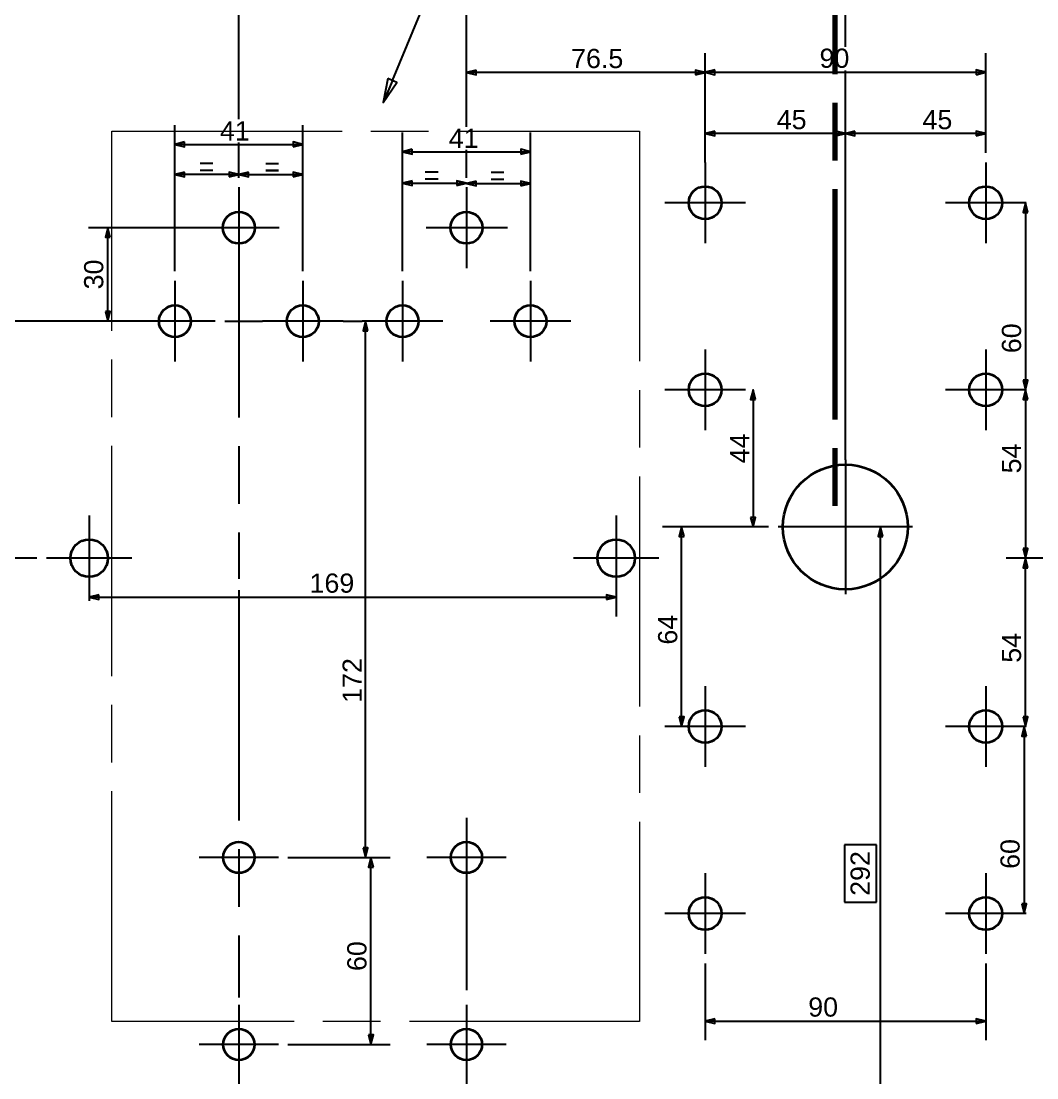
# Paper-space layout 'Base Plate' of a CAD drawing. Header units: millimetres. Extents: x 0 to 420, y 0 to 297.
# Drawn here: x 82.9 to 188.8, y 81.5 to 191.7 of the extents above; entities that cross this region are included whole.
import ezdxf

# ---------------------------------------------------------------- set-up
doc = ezdxf.new("R2010")
doc.units = ezdxf.units.MM
doc.linetypes.add('ACAD_ISO08W100', pattern=[36, 24, -3, 6, -3])
for name, color, linetype, lineweight in [('Center Mark', 7, 'ACAD_ISO08W100', 25), ('Dimensions', 5, 'Continuous', 25), ('Leader Lines', 5, 'Continuous', 25), ('Sketch Lines', 7, 'Continuous', 25), ('Visible Edges', 7, 'Continuous', 50)]:
    doc.layers.add(name, color=color, linetype=linetype, lineweight=lineweight)
doc.styles.add('Text Style5', font='ARIAL.TTF')
doc.styles.add('Text Style8', font='ARIAL.TTF')

# ---------------------------------------------------------------- blocks, each defined once
blk = doc.blocks.new('2dTransSymbol3')
at = {"color": 179}
for points in [[(92.19, 169.17), (91.94, 170.17), (91.69, 169.17), (92.19, 169.17)], [(91.69, 161.42), (91.94, 160.42), (92.19, 161.42), (91.69, 161.42)]]:
    blk.add_solid(points, dxfattribs=at)
at = {"layer": 'Dimensions', "color": 179, "linetype": 'Continuous', "lineweight": 25, "true_color": 0x262659}
for p, q in [((101.39, 170.17), (89.94, 170.17)), ((91.94, 170.17), (91.69, 169.17)), ((91.94, 169.17), (91.94, 170.17)), ((92.19, 169.17), (91.94, 170.17)), ((91.69, 169.17), (92.19, 169.17)), ((91.94, 161.42), (91.94, 169.17)), ((91.69, 161.42), (91.94, 160.42)), ((92.19, 161.42), (91.69, 161.42)), ((91.94, 161.42), (91.94, 160.42)), ((91.94, 160.42), (92.19, 161.42)), ((94.73, 160.42), (89.94, 160.42))]:
    blk.add_line(p, q, dxfattribs=at)
for points in [[(92.19, 169.17), (91.94, 170.17), (91.69, 169.17), (92.19, 169.17)], [(91.69, 161.42), (91.94, 160.42), (92.19, 161.42), (91.69, 161.42)]]:
    blk.add_lwpolyline(points, dxfattribs=at)
at = {"layer": 'Dimensions', "linetype": 'Continuous', "lineweight": 25, "insert": (91.5, 163.74), "char_height": 2, "attachment_point": 7, "rotation": 90, "style": 'Text Style5'}
blk.add_mtext('30', dxfattribs=at)
blk = doc.blocks.new('2dCenterMark5')
at = {"layer": 'Center Mark', "lineweight": 25}
for p, q in [((105.6, 174.38), (105.6, 133.58)), ((109.81, 170.17), (101.39, 170.17))]:
    blk.add_line(p, q, dxfattribs=at)
blk = doc.blocks.new('2dCenterMark6')
at = {"layer": 'Center Mark', "lineweight": 25}
for p, q in [((98.94, 164.63), (98.94, 156.21)), ((103.14, 160.42), (94.73, 160.42))]:
    blk.add_line(p, q, dxfattribs=at)
blk = doc.blocks.new('2dCenterMark7')
at = {"layer": 'Center Mark', "lineweight": 25}
for p, q in [((112.26, 164.63), (112.26, 156.21)), ((116.47, 160.42), (108.06, 160.42))]:
    blk.add_line(p, q, dxfattribs=at)
blk = doc.blocks.new('2dCenterMark8')
at = {"layer": 'Center Mark', "lineweight": 25}
for p, q in [((122.66, 164.63), (122.66, 156.21)), ((126.87, 160.42), (118.46, 160.42))]:
    blk.add_line(p, q, dxfattribs=at)
blk = doc.blocks.new('2dCenterMark9')
at = {"layer": 'Center Mark', "lineweight": 25}
for p, q in [((129.32, 174.38), (129.32, 165.96)), ((133.59, 170.17), (125.12, 170.17))]:
    blk.add_line(p, q, dxfattribs=at)
blk = doc.blocks.new('2dCenterMark10')
at = {"layer": 'Center Mark', "lineweight": 25}
for p, q in [((135.99, 164.63), (135.99, 156.21)), ((140.19, 160.42), (131.78, 160.42))]:
    blk.add_line(p, q, dxfattribs=at)
blk = doc.blocks.new('2dCenterMark11')
at = {"layer": 'Center Mark', "lineweight": 25}
for p, q in [((154.19, 176.98), (154.19, 168.56)), ((158.39, 172.77), (149.98, 172.77))]:
    blk.add_line(p, q, dxfattribs=at)
blk = doc.blocks.new('2dCenterMark12')
at = {"layer": 'Center Mark', "lineweight": 25}
for p, q in [((154.19, 157.48), (154.19, 149.06)), ((158.39, 153.27), (149.98, 153.27))]:
    blk.add_line(p, q, dxfattribs=at)
blk = doc.blocks.new('2dCenterMark13')
at = {"layer": 'Center Mark', "lineweight": 25}
for p, q in [((144.92, 140.17), (144.92, 131.27)), ((149.37, 135.72), (140.47, 135.72))]:
    blk.add_line(p, q, dxfattribs=at)
blk = doc.blocks.new('2dCenterMark14')
at = {"layer": 'Center Mark', "lineweight": 25}
for p, q in [((154.19, 122.38), (154.19, 113.96)), ((158.39, 118.17), (149.98, 118.17))]:
    blk.add_line(p, q, dxfattribs=at)
blk = doc.blocks.new('2dCenterMark15')
at = {"layer": 'Center Mark', "lineweight": 25}
for p, q in [((90, 140.17), (90, 131.27)), ((94.45, 135.72), (85.55, 135.72))]:
    blk.add_line(p, q, dxfattribs=at)
blk = doc.blocks.new('2dCenterMark16')
at = {"layer": 'Center Mark', "lineweight": 25}
for p, q in [((154.19, 102.88), (154.19, 94.46)), ((158.39, 98.67), (149.98, 98.67))]:
    blk.add_line(p, q, dxfattribs=at)
blk = doc.blocks.new('2dCenterMark17')
at = {"layer": 'Center Mark', "lineweight": 25}
for p, q in [((183.44, 157.48), (183.44, 149.06)), ((187.64, 153.27), (179.23, 153.27))]:
    blk.add_line(p, q, dxfattribs=at)
blk = doc.blocks.new('2dCenterMark18')
at = {"layer": 'Center Mark', "lineweight": 25}
for p, q in [((183.44, 122.38), (183.44, 113.96)), ((187.64, 118.17), (179.23, 118.17))]:
    blk.add_line(p, q, dxfattribs=at)
blk = doc.blocks.new('2dCenterMark19')
at = {"layer": 'Center Mark', "lineweight": 25}
for p, q in [((183.44, 176.98), (183.44, 168.56)), ((187.64, 172.77), (179.23, 172.77))]:
    blk.add_line(p, q, dxfattribs=at)
blk = doc.blocks.new('2dCenterMark20')
at = {"layer": 'Center Mark', "lineweight": 25}
for p, q in [((183.44, 102.88), (183.44, 94.46)), ((187.64, 98.67), (179.23, 98.67))]:
    blk.add_line(p, q, dxfattribs=at)
blk = doc.blocks.new('2dTransSymbol4')
at = {"color": 179}
for points in [[(91, 131.9), (90, 131.65), (91, 131.4), (91, 131.9)], [(143.92, 131.4), (144.92, 131.65), (143.92, 131.9), (143.92, 131.4)]]:
    blk.add_solid(points, dxfattribs=at)
at = {"layer": 'Dimensions', "color": 179, "linetype": 'Continuous', "lineweight": 25, "true_color": 0x262659}
for p, q in [((91, 131.9), (90, 131.65)), ((91, 131.65), (90, 131.65)), ((90, 131.65), (91, 131.4)), ((91, 131.4), (91, 131.9)), ((91, 131.65), (143.92, 131.65)), ((144.92, 131.65), (143.92, 131.9)), ((143.92, 131.9), (143.92, 131.4)), ((143.92, 131.65), (144.92, 131.65)), ((143.92, 131.4), (144.92, 131.65)), ((144.92, 131.27), (144.92, 129.65))]:
    blk.add_line(p, q, dxfattribs=at)
for points in [[(91, 131.9), (90, 131.65), (91, 131.4), (91, 131.9)], [(143.92, 131.4), (144.92, 131.65), (143.92, 131.9), (143.92, 131.4)]]:
    blk.add_lwpolyline(points, dxfattribs=at)
at = {"layer": 'Dimensions', "linetype": 'Continuous', "lineweight": 25, "insert": (112.97, 132.09), "char_height": 2, "attachment_point": 7, "style": 'Text Style5'}
blk.add_mtext('169', dxfattribs=at)
blk = doc.blocks.new('2dTransSymbol5')
at = {"color": 179}
for points in [[(155.19, 186.62), (154.19, 186.37), (155.19, 186.12), (155.19, 186.62)], [(182.44, 186.12), (183.44, 186.37), (182.44, 186.62), (182.44, 186.12)]]:
    blk.add_solid(points, dxfattribs=at)
at = {"layer": 'Dimensions', "color": 179, "linetype": 'Continuous', "lineweight": 25, "true_color": 0x262659}
for p, q in [((154.19, 176.98), (154.19, 188.37)), ((183.44, 177.98), (183.44, 188.37)), ((155.19, 186.62), (154.19, 186.37)), ((155.19, 186.37), (154.19, 186.37)), ((154.19, 186.37), (155.19, 186.12)), ((155.19, 186.12), (155.19, 186.62)), ((155.19, 186.37), (182.44, 186.37)), ((183.44, 186.37), (182.44, 186.62)), ((182.44, 186.62), (182.44, 186.12)), ((182.44, 186.37), (183.44, 186.37)), ((182.44, 186.12), (183.44, 186.37))]:
    blk.add_line(p, q, dxfattribs=at)
for points in [[(155.19, 186.62), (154.19, 186.37), (155.19, 186.12), (155.19, 186.62)], [(182.44, 186.12), (183.44, 186.37), (182.44, 186.62), (182.44, 186.12)]]:
    blk.add_lwpolyline(points, dxfattribs=at)
at = {"layer": 'Dimensions', "linetype": 'Continuous', "lineweight": 25, "insert": (166.12, 186.81), "char_height": 2, "attachment_point": 7, "style": 'Text Style5'}
blk.add_mtext('90', dxfattribs=at)
blk = doc.blocks.new('2dTransSymbol6')
at = {"color": 179}
for points in [[(155.19, 87.71), (154.19, 87.46), (155.19, 87.21), (155.19, 87.71)], [(182.44, 87.21), (183.44, 87.46), (182.44, 87.71), (182.44, 87.21)]]:
    blk.add_solid(points, dxfattribs=at)
at = {"layer": 'Dimensions', "color": 179, "linetype": 'Continuous', "lineweight": 25, "true_color": 0x262659}
for p, q in [((154.19, 93.46), (154.19, 85.46)), ((183.44, 93.46), (183.44, 85.46)), ((155.19, 87.71), (154.19, 87.46)), ((155.19, 87.46), (154.19, 87.46)), ((154.19, 87.46), (155.19, 87.21)), ((155.19, 87.21), (155.19, 87.71)), ((155.19, 87.46), (182.44, 87.46)), ((183.44, 87.46), (182.44, 87.71)), ((182.44, 87.71), (182.44, 87.21)), ((182.44, 87.46), (183.44, 87.46)), ((182.44, 87.21), (183.44, 87.46))]:
    blk.add_line(p, q, dxfattribs=at)
for points in [[(155.19, 87.71), (154.19, 87.46), (155.19, 87.21), (155.19, 87.71)], [(182.44, 87.21), (183.44, 87.46), (182.44, 87.71), (182.44, 87.21)]]:
    blk.add_lwpolyline(points, dxfattribs=at)
at = {"layer": 'Dimensions', "linetype": 'Continuous', "lineweight": 25, "insert": (164.94, 87.9), "char_height": 2, "attachment_point": 7, "style": 'Text Style5'}
blk.add_mtext('90', dxfattribs=at)
blk = doc.blocks.new('2dTransSymbol7')
for points in [[(187.83, 134.72), (187.58, 135.72), (187.33, 134.72), (187.83, 134.72)], [(187.33, 119.17), (187.58, 118.17), (187.83, 119.17), (187.33, 119.17)]]:
    blk.add_solid(points)
at = {"layer": 'Dimensions', "linetype": 'Continuous', "lineweight": 25}
for p, q in [((188.25, 135.72), (185.58, 135.72)), ((187.58, 135.72), (187.33, 134.72)), ((187.58, 134.72), (187.58, 135.72)), ((187.83, 134.72), (187.58, 135.72)), ((187.33, 134.72), (187.83, 134.72)), ((187.58, 119.17), (187.58, 134.72)), ((187.33, 119.17), (187.58, 118.17)), ((187.83, 119.17), (187.33, 119.17)), ((187.58, 119.17), (187.58, 118.17)), ((187.58, 118.17), (187.83, 119.17))]:
    blk.add_line(p, q, dxfattribs=at)
for points in [[(187.83, 134.72), (187.58, 135.72), (187.33, 134.72), (187.83, 134.72)], [(187.33, 119.17), (187.58, 118.17), (187.83, 119.17), (187.33, 119.17)]]:
    blk.add_lwpolyline(points, dxfattribs=at)
at = {"layer": 'Dimensions', "color": 18, "linetype": 'Continuous', "lineweight": 25, "true_color": 0x000000, "insert": (187.15, 124.82), "char_height": 2, "attachment_point": 7, "rotation": 90, "style": 'Text Style5'}
blk.add_mtext('54', dxfattribs=at)
blk = doc.blocks.new('2dTransSymbol8')
for points in [[(187.83, 152.27), (187.58, 153.27), (187.33, 152.27), (187.83, 152.27)], [(187.33, 136.72), (187.58, 135.72), (187.83, 136.72), (187.33, 136.72)]]:
    blk.add_solid(points)
at = {"layer": 'Dimensions', "linetype": 'Continuous', "lineweight": 25}
for p, q in [((187.58, 153.27), (187.33, 152.27)), ((187.58, 152.27), (187.58, 153.27)), ((187.83, 152.27), (187.58, 153.27)), ((187.33, 152.27), (187.83, 152.27)), ((187.58, 152.27), (187.58, 136.72)), ((187.33, 136.72), (187.58, 135.72)), ((187.83, 136.72), (187.33, 136.72)), ((187.58, 136.72), (187.58, 135.72)), ((187.58, 135.72), (187.83, 136.72))]:
    blk.add_line(p, q, dxfattribs=at)
at = {"layer": 'Dimensions', "color": 6, "linetype": 'Continuous', "lineweight": 25, "true_color": 0xff00ff}
blk.add_line((188.25, 135.72), (185.58, 135.72), dxfattribs=at)
at = {"layer": 'Dimensions', "linetype": 'Continuous', "lineweight": 25}
for points in [[(187.83, 152.27), (187.58, 153.27), (187.33, 152.27), (187.83, 152.27)], [(187.33, 136.72), (187.58, 135.72), (187.83, 136.72), (187.33, 136.72)]]:
    blk.add_lwpolyline(points, dxfattribs=at)
at = {"layer": 'Dimensions', "color": 178, "linetype": 'Continuous', "lineweight": 25, "true_color": 0x000001, "insert": (187.15, 144.56), "char_height": 2, "attachment_point": 7, "rotation": 90, "style": 'Text Style5'}
blk.add_mtext('54', dxfattribs=at)
blk = doc.blocks.new('2dTransSymbol9')
at = {"color": 179}
for points in [[(187.69, 117.17), (187.44, 118.17), (187.19, 117.17), (187.69, 117.17)], [(187.19, 99.67), (187.44, 98.67), (187.69, 99.67), (187.19, 99.67)]]:
    blk.add_solid(points, dxfattribs=at)
at = {"layer": 'Dimensions', "color": 179, "linetype": 'Continuous', "lineweight": 25, "true_color": 0x262659}
for p, q in [((187.44, 118.17), (187.19, 117.17)), ((187.44, 117.17), (187.44, 118.17)), ((187.69, 117.17), (187.44, 118.17)), ((187.19, 117.17), (187.69, 117.17)), ((187.44, 117.17), (187.44, 99.67)), ((187.19, 99.67), (187.44, 98.67)), ((187.69, 99.67), (187.19, 99.67)), ((187.44, 99.67), (187.44, 98.67)), ((187.44, 98.67), (187.69, 99.67))]:
    blk.add_line(p, q, dxfattribs=at)
for points in [[(187.69, 117.17), (187.44, 118.17), (187.19, 117.17), (187.69, 117.17)], [(187.19, 99.67), (187.44, 98.67), (187.69, 99.67), (187.19, 99.67)]]:
    blk.add_lwpolyline(points, dxfattribs=at)
at = {"layer": 'Dimensions', "color": 18, "linetype": 'Continuous', "lineweight": 25, "true_color": 0x030000, "insert": (187, 103.33), "char_height": 2, "attachment_point": 7, "rotation": 90, "style": 'Text Style5'}
blk.add_mtext('60', dxfattribs=at)
blk = doc.blocks.new('2dTransSymbol15')
at = {"color": 179}
for points in [[(130.32, 186.6), (129.32, 186.35), (130.32, 186.1), (130.32, 186.6)], [(153.19, 186.1), (154.19, 186.35), (153.19, 186.6), (153.19, 186.1)]]:
    blk.add_solid(points, dxfattribs=at)
at = {"layer": 'Dimensions', "color": 179, "linetype": 'Continuous', "lineweight": 25, "true_color": 0x262659}
for p, q in [((129.32, 180.7), (129.32, 188.35)), ((154.19, 177.98), (154.19, 188.35)), ((130.32, 186.6), (129.32, 186.35)), ((130.32, 186.35), (129.32, 186.35)), ((129.32, 186.35), (130.32, 186.1)), ((130.32, 186.1), (130.32, 186.6)), ((153.19, 186.35), (130.32, 186.35)), ((154.19, 186.35), (153.19, 186.6)), ((153.19, 186.6), (153.19, 186.1)), ((153.19, 186.35), (154.19, 186.35)), ((153.19, 186.1), (154.19, 186.35)), ((129.32, 175.38), (129.32, 178.29))]:
    blk.add_line(p, q, dxfattribs=at)
for points in [[(130.32, 186.6), (129.32, 186.35), (130.32, 186.1), (130.32, 186.6)], [(153.19, 186.1), (154.19, 186.35), (153.19, 186.6), (153.19, 186.1)]]:
    blk.add_lwpolyline(points, dxfattribs=at)
at = {"layer": 'Dimensions', "color": 18, "linetype": 'Continuous', "lineweight": 25, "true_color": 0x000000, "insert": (140.23, 186.78), "char_height": 2, "attachment_point": 7, "style": 'Text Style5'}
blk.add_mtext('76.5', dxfattribs=at)
blk = doc.blocks.new('2dTransSymbol16')
at = {"color": 179}
for points in [[(72.47, 225.61), (71.47, 225.36), (72.47, 225.11), (72.47, 225.61)], [(104.6, 225.11), (105.6, 225.36), (104.6, 225.61), (104.6, 225.11)]]:
    blk.add_solid(points, dxfattribs=at)
at = {"layer": 'Dimensions', "color": 179, "linetype": 'Continuous', "lineweight": 25, "true_color": 0x262659}
for p, q in [((105.6, 181.47), (105.6, 227.36)), ((72.47, 225.61), (71.47, 225.36)), ((72.47, 225.36), (71.47, 225.36)), ((71.47, 225.36), (72.47, 225.11)), ((72.47, 225.11), (72.47, 225.61)), ((104.6, 225.36), (72.47, 225.36)), ((105.6, 225.36), (104.6, 225.61)), ((104.6, 225.61), (104.6, 225.11)), ((104.6, 225.36), (105.6, 225.36)), ((104.6, 225.11), (105.6, 225.36)), ((105.6, 175.38), (105.6, 179.06))]:
    blk.add_line(p, q, dxfattribs=at)
for points in [[(72.47, 225.61), (71.47, 225.36), (72.47, 225.11), (72.47, 225.61)], [(104.6, 225.11), (105.6, 225.36), (104.6, 225.61), (104.6, 225.11)]]:
    blk.add_lwpolyline(points, dxfattribs=at)
at = {"layer": 'Dimensions', "color": 18, "linetype": 'Continuous', "lineweight": 25, "true_color": 0x000000, "insert": (86.21, 225.8), "char_height": 2, "attachment_point": 7, "style": 'Text Style5'}
blk.add_mtext('105', dxfattribs=at)
blk = doc.blocks.new('2dTransSymbol17')
at = {"color": 179}
for points in [[(187.83, 171.77), (187.58, 172.77), (187.33, 171.77), (187.83, 171.77)], [(187.33, 154.27), (187.58, 153.27), (187.83, 154.27), (187.33, 154.27)]]:
    blk.add_solid(points, dxfattribs=at)
at = {"layer": 'Dimensions', "color": 179, "linetype": 'Continuous', "lineweight": 25, "true_color": 0x262659}
for p, q in [((187.58, 172.77), (187.33, 171.77)), ((187.58, 171.77), (187.58, 172.77)), ((187.83, 171.77), (187.58, 172.77)), ((187.33, 171.77), (187.83, 171.77)), ((187.58, 171.77), (187.58, 154.27)), ((187.33, 154.27), (187.58, 153.27)), ((187.83, 154.27), (187.33, 154.27)), ((187.58, 154.27), (187.58, 153.27)), ((187.58, 153.27), (187.83, 154.27))]:
    blk.add_line(p, q, dxfattribs=at)
for points in [[(187.83, 171.77), (187.58, 172.77), (187.33, 171.77), (187.83, 171.77)], [(187.33, 154.27), (187.58, 153.27), (187.83, 154.27), (187.33, 154.27)]]:
    blk.add_lwpolyline(points, dxfattribs=at)
at = {"layer": 'Dimensions', "color": 18, "linetype": 'Continuous', "lineweight": 25, "true_color": 0x000000, "insert": (187.15, 157.09), "char_height": 2, "attachment_point": 7, "rotation": 90, "style": 'Text Style5'}
blk.add_mtext('60', dxfattribs=at)
blk = doc.blocks.new('2dTransSymbol21')
at = {"color": 179}
for points in [[(99.94, 179.11), (98.94, 178.86), (99.94, 178.61), (99.94, 179.11)], [(111.26, 178.61), (112.26, 178.86), (111.26, 179.11), (111.26, 178.61)]]:
    blk.add_solid(points, dxfattribs=at)
at = {"layer": 'Dimensions', "color": 179, "linetype": 'Continuous', "lineweight": 25, "true_color": 0x262659}
for p, q in [((98.94, 165.63), (98.94, 180.86)), ((112.26, 165.63), (112.26, 180.86)), ((99.94, 179.11), (98.94, 178.86)), ((99.94, 178.86), (98.94, 178.86)), ((98.94, 178.86), (99.94, 178.61)), ((99.94, 178.61), (99.94, 179.11)), ((99.94, 178.86), (111.26, 178.86)), ((112.26, 178.86), (111.26, 179.11)), ((111.26, 179.11), (111.26, 178.61)), ((111.26, 178.86), (112.26, 178.86)), ((111.26, 178.61), (112.26, 178.86))]:
    blk.add_line(p, q, dxfattribs=at)
for points in [[(99.94, 179.11), (98.94, 178.86), (99.94, 178.61), (99.94, 179.11)], [(111.26, 178.61), (112.26, 178.86), (111.26, 179.11), (111.26, 178.61)]]:
    blk.add_lwpolyline(points, dxfattribs=at)
at = {"layer": 'Dimensions', "color": 18, "linetype": 'Continuous', "lineweight": 25, "true_color": 0x030003, "insert": (103.63, 179.26), "char_height": 2, "attachment_point": 7, "style": 'Text Style5'}
blk.add_mtext('41', dxfattribs=at)
blk = doc.blocks.new('2dTransSymbol22')
at = {"color": 179}
for points in [[(123.66, 178.34), (122.66, 178.09), (123.66, 177.84), (123.66, 178.34)], [(134.99, 177.84), (135.99, 178.09), (134.99, 178.34), (134.99, 177.84)]]:
    blk.add_solid(points, dxfattribs=at)
at = {"layer": 'Dimensions', "color": 179, "linetype": 'Continuous', "lineweight": 25, "true_color": 0x262659}
for p, q in [((122.66, 165.63), (122.66, 180.09)), ((135.99, 165.63), (135.99, 180.09)), ((123.66, 178.34), (122.66, 178.09)), ((123.66, 178.09), (122.66, 178.09)), ((122.66, 178.09), (123.66, 177.84)), ((123.66, 177.84), (123.66, 178.34)), ((123.66, 178.09), (134.99, 178.09)), ((135.99, 178.09), (134.99, 178.34)), ((134.99, 178.34), (134.99, 177.84)), ((134.99, 178.09), (135.99, 178.09)), ((134.99, 177.84), (135.99, 178.09))]:
    blk.add_line(p, q, dxfattribs=at)
for points in [[(123.66, 178.34), (122.66, 178.09), (123.66, 177.84), (123.66, 178.34)], [(134.99, 177.84), (135.99, 178.09), (134.99, 178.34), (134.99, 177.84)]]:
    blk.add_lwpolyline(points, dxfattribs=at)
at = {"layer": 'Dimensions', "color": 18, "linetype": 'Continuous', "lineweight": 25, "true_color": 0x000000, "insert": (127.48, 178.49), "char_height": 2, "attachment_point": 7, "style": 'Text Style5'}
blk.add_mtext('41', dxfattribs=at)
blk = doc.blocks.new('2dTransSymbol24')
at = {"color": 179}
for points in [[(99.94, 175.97), (98.94, 175.72), (99.94, 175.47), (99.94, 175.97)], [(104.6, 175.47), (105.6, 175.72), (104.6, 175.97), (104.6, 175.47)]]:
    blk.add_solid(points, dxfattribs=at)
at = {"layer": 'Dimensions', "color": 179, "linetype": 'Continuous', "lineweight": 25, "true_color": 0x262659}
for p, q in [((98.94, 165.63), (98.94, 177.72)), ((99.94, 175.97), (98.94, 175.72)), ((99.94, 175.72), (98.94, 175.72)), ((98.94, 175.72), (99.94, 175.47)), ((99.94, 175.47), (99.94, 175.97)), ((104.6, 175.72), (99.94, 175.72)), ((105.6, 175.72), (104.6, 175.97)), ((104.6, 175.97), (104.6, 175.47)), ((104.6, 175.72), (105.6, 175.72)), ((104.6, 175.47), (105.6, 175.72))]:
    blk.add_line(p, q, dxfattribs=at)
for points in [[(99.94, 175.97), (98.94, 175.72), (99.94, 175.47), (99.94, 175.97)], [(104.6, 175.47), (105.6, 175.72), (104.6, 175.97), (104.6, 175.47)]]:
    blk.add_lwpolyline(points, dxfattribs=at)
at = {"layer": 'Dimensions', "color": 18, "linetype": 'Continuous', "lineweight": 25, "true_color": 0x000000, "insert": (101.4, 175.55), "char_height": 2, "attachment_point": 7, "style": 'Text Style5'}
blk.add_mtext('=', dxfattribs=at)
blk = doc.blocks.new('2dTransSymbol25')
at = {"color": 179}
for points in [[(106.6, 175.96), (105.6, 175.71), (106.6, 175.46), (106.6, 175.96)], [(111.26, 175.46), (112.26, 175.71), (111.26, 175.96), (111.26, 175.46)]]:
    blk.add_solid(points, dxfattribs=at)
at = {"layer": 'Dimensions', "color": 179, "linetype": 'Continuous', "lineweight": 25, "true_color": 0x262659}
for p, q in [((112.26, 165.63), (112.26, 177.71)), ((106.6, 175.96), (105.6, 175.71)), ((106.6, 175.71), (105.6, 175.71)), ((105.6, 175.71), (106.6, 175.46)), ((106.6, 175.46), (106.6, 175.96)), ((106.6, 175.71), (111.26, 175.71)), ((112.26, 175.71), (111.26, 175.96)), ((111.26, 175.96), (111.26, 175.46)), ((111.26, 175.71), (112.26, 175.71)), ((111.26, 175.46), (112.26, 175.71))]:
    blk.add_line(p, q, dxfattribs=at)
for points in [[(106.6, 175.96), (105.6, 175.71), (106.6, 175.46), (106.6, 175.96)], [(111.26, 175.46), (112.26, 175.71), (111.26, 175.96), (111.26, 175.46)]]:
    blk.add_lwpolyline(points, dxfattribs=at)
at = {"layer": 'Dimensions', "linetype": 'Continuous', "lineweight": 25, "insert": (108.27, 175.54), "char_height": 2, "attachment_point": 7, "style": 'Text Style5'}
blk.add_mtext('=', dxfattribs=at)
blk = doc.blocks.new('2dTransSymbol26')
at = {"color": 179}
for points in [[(123.66, 175.07), (122.66, 174.82), (123.66, 174.57), (123.66, 175.07)], [(128.32, 174.57), (129.32, 174.82), (128.32, 175.07), (128.32, 174.57)]]:
    blk.add_solid(points, dxfattribs=at)
at = {"layer": 'Dimensions', "color": 179, "linetype": 'Continuous', "lineweight": 25, "true_color": 0x262659}
for p, q in [((122.66, 165.63), (122.66, 176.82)), ((123.66, 175.07), (122.66, 174.82)), ((123.66, 174.82), (122.66, 174.82)), ((122.66, 174.82), (123.66, 174.57)), ((123.66, 174.57), (123.66, 175.07)), ((123.66, 174.82), (128.32, 174.82)), ((129.32, 174.82), (128.32, 175.07)), ((128.32, 175.07), (128.32, 174.57)), ((128.32, 174.82), (129.32, 174.82)), ((128.32, 174.57), (129.32, 174.82))]:
    blk.add_line(p, q, dxfattribs=at)
for points in [[(123.66, 175.07), (122.66, 174.82), (123.66, 174.57), (123.66, 175.07)], [(128.32, 174.57), (129.32, 174.82), (128.32, 175.07), (128.32, 174.57)]]:
    blk.add_lwpolyline(points, dxfattribs=at)
at = {"layer": 'Dimensions', "linetype": 'Continuous', "lineweight": 25, "insert": (124.88, 174.66), "char_height": 2, "attachment_point": 7, "style": 'Text Style5'}
blk.add_mtext('=', dxfattribs=at)
blk = doc.blocks.new('2dTransSymbol27')
at = {"color": 179}
for points in [[(130.32, 175.03), (129.32, 174.78), (130.32, 174.53), (130.32, 175.03)], [(134.99, 174.53), (135.99, 174.78), (134.99, 175.03), (134.99, 174.53)]]:
    blk.add_solid(points, dxfattribs=at)
at = {"layer": 'Dimensions', "color": 179, "linetype": 'Continuous', "lineweight": 25, "true_color": 0x262659}
for p, q in [((135.99, 165.63), (135.99, 176.78)), ((130.32, 175.03), (129.32, 174.78)), ((130.32, 174.78), (129.32, 174.78)), ((129.32, 174.78), (130.32, 174.53)), ((130.32, 174.53), (130.32, 175.03)), ((130.32, 174.78), (134.99, 174.78)), ((135.99, 174.78), (134.99, 175.03)), ((134.99, 175.03), (134.99, 174.53)), ((134.99, 174.78), (135.99, 174.78)), ((134.99, 174.53), (135.99, 174.78))]:
    blk.add_line(p, q, dxfattribs=at)
for points in [[(130.32, 175.03), (129.32, 174.78), (130.32, 174.53), (130.32, 175.03)], [(134.99, 174.53), (135.99, 174.78), (134.99, 175.03), (134.99, 174.53)]]:
    blk.add_lwpolyline(points, dxfattribs=at)
at = {"layer": 'Dimensions', "color": 18, "linetype": 'Continuous', "lineweight": 25, "true_color": 0x000000, "insert": (131.73, 174.61), "char_height": 2, "attachment_point": 7, "style": 'Text Style5'}
blk.add_mtext('=', dxfattribs=at)
blk = doc.blocks.new('2dTransSymbol28')
at = {"color": 179}
for points in [[(50.66, 134.72), (50.41, 135.72), (50.16, 134.72), (50.66, 134.72)], [(50.16, 45.07), (50.41, 44.07), (50.66, 45.07), (50.16, 45.07)]]:
    blk.add_solid(points, dxfattribs=at)
at = {"layer": 'Dimensions', "color": 179, "linetype": 'Continuous', "lineweight": 25, "true_color": 0x262659}
for p, q in [((84.55, 135.72), (48.41, 135.72)), ((50.41, 135.72), (50.16, 134.72)), ((50.41, 134.72), (50.41, 135.72)), ((50.66, 134.72), (50.41, 135.72)), ((50.16, 134.72), (50.66, 134.72)), ((50.41, 134.72), (50.41, 45.07)), ((50.01, 85.73), (46.67, 85.73)), ((46.67, 85.73), (46.67, 79.77)), ((50.01, 79.77), (50.01, 85.73)), ((46.67, 79.77), (50.01, 79.77)), ((70.47, 44.07), (48.41, 44.07)), ((50.16, 45.07), (50.41, 44.07)), ((50.66, 45.07), (50.16, 45.07)), ((50.41, 45.07), (50.41, 44.07)), ((50.41, 44.07), (50.66, 45.07))]:
    blk.add_line(p, q, dxfattribs=at)
for points in [[(50.66, 134.72), (50.41, 135.72), (50.16, 134.72), (50.66, 134.72)], [(50.16, 45.07), (50.41, 44.07), (50.66, 45.07), (50.16, 45.07)]]:
    blk.add_lwpolyline(points, dxfattribs=at)
at = {"layer": 'Dimensions', "linetype": 'Continuous', "lineweight": 25, "insert": (49.32, 80.42), "char_height": 2, "attachment_point": 7, "rotation": 90, "style": 'Text Style5'}
blk.add_mtext('282', dxfattribs=at)
blk = doc.blocks.new('2dTransSymbol36')
at = {"color": 179}
for points in [[(106.6, 226.08), (105.6, 225.83), (106.6, 225.58), (106.6, 226.08)], [(128.32, 225.58), (129.32, 225.83), (128.32, 226.08), (128.32, 225.58)]]:
    blk.add_solid(points, dxfattribs=at)
at = {"layer": 'Dimensions', "color": 179, "linetype": 'Continuous', "lineweight": 25, "true_color": 0x262659}
for p, q in [((105.6, 181.47), (105.6, 227.83)), ((129.32, 180.7), (129.32, 227.83)), ((106.6, 226.08), (105.6, 225.83)), ((106.6, 225.83), (105.6, 225.83)), ((105.6, 225.83), (106.6, 225.58)), ((106.6, 225.58), (106.6, 226.08)), ((106.6, 225.83), (128.32, 225.83)), ((129.32, 225.83), (128.32, 226.08)), ((128.32, 226.08), (128.32, 225.58)), ((128.32, 225.83), (129.32, 225.83)), ((128.32, 225.58), (129.32, 225.83)), ((105.6, 175.38), (105.6, 179.06)), ((129.32, 175.38), (129.32, 178.29))]:
    blk.add_line(p, q, dxfattribs=at)
for points in [[(106.6, 226.08), (105.6, 225.83), (106.6, 225.58), (106.6, 226.08)], [(128.32, 225.58), (129.32, 225.83), (128.32, 226.08), (128.32, 225.58)]]:
    blk.add_lwpolyline(points, dxfattribs=at)
at = {"layer": 'Dimensions', "linetype": 'Continuous', "lineweight": 25, "insert": (117.46, 226.27), "char_height": 2, "attachment_point": 7, "style": 'Text Style5'}
blk.add_mtext('73', dxfattribs=at)
blk = doc.blocks.new('2dCenterMark49')
at = {"layer": 'Center Mark', "lineweight": 25}
for p, q in [((105.6, 89.14), (105.6, 55.58)), ((109.72, 85.02), (101.47, 85.02))]:
    blk.add_line(p, q, dxfattribs=at)
blk = doc.blocks.new('2dCenterMark50')
at = {"layer": 'Center Mark', "lineweight": 25}
for p, q in [((129.32, 89.14), (129.32, 53.02)), ((133.45, 85.02), (125.2, 85.02))]:
    blk.add_line(p, q, dxfattribs=at)
blk = doc.blocks.new('2dCenterMark51')
at = {"layer": 'Center Mark', "lineweight": 25}
for p, q in [((129.32, 108.64), (129.32, 90.68)), ((133.45, 104.52), (125.2, 104.52))]:
    blk.add_line(p, q, dxfattribs=at)
blk = doc.blocks.new('2dCenterMark52')
at = {"layer": 'Center Mark', "lineweight": 25}
for p, q in [((105.6, 132.37), (105.6, 89.93)), ((109.72, 104.52), (101.47, 104.52))]:
    blk.add_line(p, q, dxfattribs=at)
blk = doc.blocks.new('2dTransSymbol37')
at = {"color": 179}
for points in [[(130.32, 226.01), (129.32, 225.76), (130.32, 225.51), (130.32, 226.01)], [(167.81, 225.51), (168.81, 225.76), (167.81, 226.01), (167.81, 225.51)]]:
    blk.add_solid(points, dxfattribs=at)
at = {"layer": 'Dimensions', "color": 179, "linetype": 'Continuous', "lineweight": 25, "true_color": 0x262659}
for p, q in [((129.32, 180.7), (129.32, 227.76)), ((168.81, 189.01), (168.81, 227.76)), ((130.32, 226.01), (129.32, 225.76)), ((130.32, 225.51), (130.32, 226.01)), ((168.81, 225.76), (167.81, 226.01)), ((167.81, 226.01), (167.81, 225.51)), ((130.32, 225.76), (129.32, 225.76)), ((129.32, 225.76), (130.32, 225.51)), ((167.81, 225.76), (130.32, 225.76)), ((167.81, 225.76), (168.81, 225.76)), ((167.81, 225.51), (168.81, 225.76)), ((168.81, 145.97), (168.81, 186.57)), ((129.32, 175.38), (129.32, 178.29))]:
    blk.add_line(p, q, dxfattribs=at)
for points in [[(130.32, 226.01), (129.32, 225.76), (130.32, 225.51), (130.32, 226.01)], [(167.81, 225.51), (168.81, 225.76), (167.81, 226.01), (167.81, 225.51)]]:
    blk.add_lwpolyline(points, dxfattribs=at)
at = {"layer": 'Dimensions', "linetype": 'Continuous', "lineweight": 25, "insert": (147.57, 226.2), "char_height": 2, "attachment_point": 7, "style": 'Text Style5'}
blk.add_mtext('121.5', dxfattribs=at)
blk = doc.blocks.new('2dTransSymbol38')
at = {"color": 179}
for points in [[(169.81, 226.01), (168.81, 225.76), (169.81, 225.51), (169.81, 226.01)], [(207.3, 225.51), (208.3, 225.76), (207.3, 226.01), (207.3, 225.51)]]:
    blk.add_solid(points, dxfattribs=at)
at = {"layer": 'Dimensions', "color": 179, "linetype": 'Continuous', "lineweight": 25, "true_color": 0x262659}
for p, q in [((168.81, 189.01), (168.81, 227.76)), ((208.3, 175.38), (208.3, 227.76)), ((169.81, 226.01), (168.81, 225.76)), ((169.81, 225.51), (169.81, 226.01)), ((208.3, 225.76), (207.3, 226.01)), ((207.3, 226.01), (207.3, 225.51)), ((169.81, 225.76), (168.81, 225.76)), ((168.81, 225.76), (169.81, 225.51)), ((169.81, 225.76), (207.3, 225.76)), ((207.3, 225.76), (208.3, 225.76)), ((207.3, 225.51), (208.3, 225.76)), ((168.81, 145.97), (168.81, 186.57))]:
    blk.add_line(p, q, dxfattribs=at)
for points in [[(169.81, 226.01), (168.81, 225.76), (169.81, 225.51), (169.81, 226.01)], [(207.3, 225.51), (208.3, 225.76), (207.3, 226.01), (207.3, 225.51)]]:
    blk.add_lwpolyline(points, dxfattribs=at)
at = {"layer": 'Dimensions', "color": 18, "linetype": 'Continuous', "lineweight": 25, "true_color": 0x000000, "insert": (183.17, 226.2), "char_height": 2, "attachment_point": 7, "style": 'Text Style5'}
blk.add_mtext('121.5', dxfattribs=at)
blk = doc.blocks.new('2dCenterMark53')
at = {"layer": 'Center Mark', "lineweight": 25}
for p, q in [((168.81, 145.97), (168.81, 131.97)), ((175.81, 138.97), (161.81, 138.97))]:
    blk.add_line(p, q, dxfattribs=at)
blk = doc.blocks.new('2dTransSymbol39')
at = {"color": 179}
for points in [[(41.4, 159.42), (41.15, 160.42), (40.9, 159.42), (41.4, 159.42)], [(40.9, 45.07), (41.15, 44.07), (41.4, 45.07), (40.9, 45.07)]]:
    blk.add_solid(points, dxfattribs=at)
at = {"layer": 'Dimensions', "color": 179, "linetype": 'Continuous', "lineweight": 25, "true_color": 0x262659}
for p, q in [((93.73, 160.42), (39.15, 160.42)), ((41.15, 160.42), (40.9, 159.42)), ((41.15, 159.42), (41.15, 160.42)), ((41.4, 159.42), (41.15, 160.42)), ((40.9, 159.42), (41.4, 159.42)), ((41.15, 45.07), (41.15, 159.42)), ((70.47, 44.07), (39.15, 44.07)), ((40.9, 45.07), (41.15, 44.07)), ((41.4, 45.07), (40.9, 45.07)), ((41.15, 45.07), (41.15, 44.07)), ((41.15, 44.07), (41.4, 45.07))]:
    blk.add_line(p, q, dxfattribs=at)
for points in [[(41.4, 159.42), (41.15, 160.42), (40.9, 159.42), (41.4, 159.42)], [(40.9, 45.07), (41.15, 44.07), (41.4, 45.07), (40.9, 45.07)]]:
    blk.add_lwpolyline(points, dxfattribs=at)
at = {"layer": 'Dimensions', "color": 18, "linetype": 'Continuous', "lineweight": 25, "true_color": 0x000000, "insert": (40.72, 103.55), "char_height": 2, "attachment_point": 7, "rotation": 90, "style": 'Text Style5'}
blk.add_mtext('358', dxfattribs=at)
blk = doc.blocks.new('2dTransSymbol40')
at = {"color": 179}
for points in [[(119.62, 103.52), (119.37, 104.52), (119.12, 103.52), (119.62, 103.52)], [(119.12, 86.02), (119.37, 85.02), (119.62, 86.02), (119.12, 86.02)]]:
    blk.add_solid(points, dxfattribs=at)
at = {"layer": 'Dimensions', "color": 179, "linetype": 'Continuous', "lineweight": 25, "true_color": 0x262659}
for p, q in [((110.72, 104.52), (121.37, 104.52)), ((119.37, 104.52), (119.12, 103.52)), ((119.37, 103.52), (119.37, 104.52)), ((119.62, 103.52), (119.37, 104.52)), ((119.12, 103.52), (119.62, 103.52)), ((119.37, 86.02), (119.37, 103.52)), ((119.12, 86.02), (119.37, 85.02)), ((119.62, 86.02), (119.12, 86.02)), ((119.37, 86.02), (119.37, 85.02)), ((119.37, 85.02), (119.62, 86.02)), ((110.72, 85.02), (121.37, 85.02))]:
    blk.add_line(p, q, dxfattribs=at)
for points in [[(119.62, 103.52), (119.37, 104.52), (119.12, 103.52), (119.62, 103.52)], [(119.12, 86.02), (119.37, 85.02), (119.62, 86.02), (119.12, 86.02)]]:
    blk.add_lwpolyline(points, dxfattribs=at)
at = {"layer": 'Dimensions', "color": 18, "linetype": 'Continuous', "lineweight": 25, "true_color": 0x000000, "insert": (118.93, 92.68), "char_height": 2, "attachment_point": 7, "rotation": 90, "style": 'Text Style5'}
blk.add_mtext('60', dxfattribs=at)
blk = doc.blocks.new('2dTransSymbol44')
at = {"color": 179}
for points in [[(152, 137.97), (151.75, 138.97), (151.5, 137.97), (152, 137.97)], [(151.5, 119.17), (151.75, 118.17), (152, 119.17), (151.5, 119.17)]]:
    blk.add_solid(points, dxfattribs=at)
at = {"layer": 'Dimensions', "color": 179, "linetype": 'Continuous', "lineweight": 25, "true_color": 0x262659}
for p, q in [((160.81, 138.97), (149.75, 138.97)), ((151.75, 138.97), (151.5, 137.97)), ((151.75, 137.97), (151.75, 138.97)), ((152, 137.97), (151.75, 138.97)), ((151.5, 137.97), (152, 137.97)), ((151.75, 119.17), (151.75, 137.97)), ((151.5, 119.17), (151.75, 118.17)), ((152, 119.17), (151.5, 119.17)), ((151.75, 119.17), (151.75, 118.17)), ((151.75, 118.17), (152, 119.17))]:
    blk.add_line(p, q, dxfattribs=at)
for points in [[(152, 137.97), (151.75, 138.97), (151.5, 137.97), (152, 137.97)], [(151.5, 119.17), (151.75, 118.17), (152, 119.17), (151.5, 119.17)]]:
    blk.add_lwpolyline(points, dxfattribs=at)
at = {"layer": 'Dimensions', "color": 18, "linetype": 'Continuous', "lineweight": 25, "true_color": 0x000000, "insert": (151.32, 126.71), "char_height": 2, "attachment_point": 7, "rotation": 90, "style": 'Text Style5'}
blk.add_mtext('64', dxfattribs=at)
blk = doc.blocks.new('2dTransSymbol45')
at = {"color": 179}
for points in [[(159.44, 152.27), (159.19, 153.27), (158.94, 152.27), (159.44, 152.27)], [(158.94, 139.97), (159.19, 138.97), (159.44, 139.97), (158.94, 139.97)]]:
    blk.add_solid(points, dxfattribs=at)
at = {"layer": 'Dimensions', "color": 179, "linetype": 'Continuous', "lineweight": 25, "true_color": 0x262659}
for p, q in [((159.19, 153.27), (158.94, 152.27)), ((159.19, 152.27), (159.19, 153.27)), ((159.44, 152.27), (159.19, 153.27)), ((158.94, 152.27), (159.44, 152.27)), ((159.19, 152.27), (159.19, 139.97)), ((158.94, 139.97), (159.19, 138.97)), ((159.44, 139.97), (158.94, 139.97)), ((159.19, 139.97), (159.19, 138.97)), ((159.19, 138.97), (159.44, 139.97)), ((160.81, 138.97), (157.19, 138.97))]:
    blk.add_line(p, q, dxfattribs=at)
for points in [[(159.44, 152.27), (159.19, 153.27), (158.94, 152.27), (159.44, 152.27)], [(158.94, 139.97), (159.19, 138.97), (159.44, 139.97), (158.94, 139.97)]]:
    blk.add_lwpolyline(points, dxfattribs=at)
at = {"layer": 'Dimensions', "linetype": 'Continuous', "lineweight": 25, "insert": (158.79, 145.61), "char_height": 2, "attachment_point": 7, "rotation": 90, "style": 'Text Style5'}
blk.add_mtext('44', dxfattribs=at)
blk = doc.blocks.new('2dTransSymbol50')
at = {"color": 179}
for points in [[(119.06, 159.42), (118.81, 160.42), (118.56, 159.42), (119.06, 159.42)], [(118.56, 105.52), (118.81, 104.52), (119.06, 105.52), (118.56, 105.52)]]:
    blk.add_solid(points, dxfattribs=at)
at = {"layer": 'Dimensions', "color": 179, "linetype": 'Continuous', "lineweight": 25, "true_color": 0x262659}
for p, q in [((104.14, 160.42), (105.5, 160.42)), ((105.7, 160.42), (108.06, 160.42)), ((116.47, 160.42), (118.46, 160.42)), ((118.81, 160.42), (118.56, 159.42)), ((118.81, 159.42), (118.81, 160.42)), ((119.06, 159.42), (118.81, 160.42)), ((118.56, 159.42), (119.06, 159.42)), ((118.81, 105.52), (118.81, 159.42)), ((118.56, 105.52), (118.81, 104.52)), ((119.06, 105.52), (118.56, 105.52)), ((118.81, 105.52), (118.81, 104.52)), ((118.81, 104.52), (119.06, 105.52)), ((110.72, 104.52), (120.81, 104.52))]:
    blk.add_line(p, q, dxfattribs=at)
for points in [[(119.06, 159.42), (118.81, 160.42), (118.56, 159.42), (119.06, 159.42)], [(118.56, 105.52), (118.81, 104.52), (119.06, 105.52), (118.56, 105.52)]]:
    blk.add_lwpolyline(points, dxfattribs=at)
at = {"layer": 'Dimensions', "color": 18, "linetype": 'Continuous', "lineweight": 25, "true_color": 0x000000, "insert": (118.41, 120.64), "char_height": 2, "attachment_point": 7, "rotation": 90, "style": 'Text Style5'}
blk.add_mtext('172', dxfattribs=at)
blk = doc.blocks.new('2dTransSymbol56')
at = {"color": 179}
for points in [[(52.91, 203.94), (52.66, 204.94), (52.41, 203.94), (52.91, 203.94)], [(52.41, 161.42), (52.66, 160.42), (52.91, 161.42), (52.41, 161.42)]]:
    blk.add_solid(points, dxfattribs=at)
at = {"layer": 'Dimensions', "color": 179, "linetype": 'Continuous', "lineweight": 25, "true_color": 0x262659}
for p, q in [((82.66, 204.94), (50.66, 204.94)), ((52.66, 204.94), (52.41, 203.94)), ((52.66, 203.94), (52.66, 204.94)), ((52.91, 203.94), (52.66, 204.94)), ((52.41, 203.94), (52.91, 203.94)), ((52.66, 203.94), (52.66, 161.42)), ((52.41, 161.42), (52.66, 160.42)), ((52.91, 161.42), (52.41, 161.42)), ((52.66, 161.42), (52.66, 160.42)), ((52.66, 160.42), (52.91, 161.42)), ((93.73, 160.42), (50.66, 160.42))]:
    blk.add_line(p, q, dxfattribs=at)
for points in [[(52.91, 203.94), (52.66, 204.94), (52.41, 203.94), (52.91, 203.94)], [(52.41, 161.42), (52.66, 160.42), (52.91, 161.42), (52.41, 161.42)]]:
    blk.add_lwpolyline(points, dxfattribs=at)
at = {"layer": 'Dimensions', "color": 18, "linetype": 'Continuous', "lineweight": 25, "true_color": 0x000000, "insert": (52.23, 184.81), "char_height": 2, "attachment_point": 7, "rotation": 90, "style": 'Text Style5'}
blk.add_mtext('137', dxfattribs=at)
blk = doc.blocks.new('2dTransSymbol58')
at = {"color": 179}
for points in [[(169.81, 180.23), (168.81, 179.98), (169.81, 179.73), (169.81, 180.23)], [(182.44, 179.73), (183.44, 179.98), (182.44, 180.23), (182.44, 179.73)]]:
    blk.add_solid(points, dxfattribs=at)
at = {"layer": 'Dimensions', "color": 179, "linetype": 'Continuous', "lineweight": 25, "true_color": 0x262659}
for p, q in [((168.81, 145.97), (168.81, 181.98)), ((183.44, 177.98), (183.44, 181.98)), ((169.81, 180.23), (168.81, 179.98)), ((169.81, 179.98), (168.81, 179.98)), ((168.81, 179.98), (169.81, 179.73)), ((169.81, 179.73), (169.81, 180.23)), ((182.44, 179.98), (169.81, 179.98)), ((183.44, 179.98), (182.44, 180.23)), ((182.44, 180.23), (182.44, 179.73)), ((182.44, 179.98), (183.44, 179.98)), ((182.44, 179.73), (183.44, 179.98))]:
    blk.add_line(p, q, dxfattribs=at)
for points in [[(169.81, 180.23), (168.81, 179.98), (169.81, 179.73), (169.81, 180.23)], [(182.44, 179.73), (183.44, 179.98), (182.44, 180.23), (182.44, 179.73)]]:
    blk.add_lwpolyline(points, dxfattribs=at)
at = {"layer": 'Dimensions', "color": 18, "linetype": 'Continuous', "lineweight": 25, "true_color": 0x000000, "insert": (176.85, 180.41), "char_height": 2, "attachment_point": 7, "style": 'Text Style5'}
blk.add_mtext('45', dxfattribs=at)
blk = doc.blocks.new('2dTransSymbol59')
at = {"color": 179}
for points in [[(155.19, 180.23), (154.19, 179.98), (155.19, 179.73), (155.19, 180.23)], [(167.81, 179.73), (168.81, 179.98), (167.81, 180.23), (167.81, 179.73)]]:
    blk.add_solid(points, dxfattribs=at)
at = {"layer": 'Dimensions', "color": 179, "linetype": 'Continuous', "lineweight": 25, "true_color": 0x262659}
for p, q in [((154.19, 177.98), (154.19, 181.98)), ((168.81, 146.97), (168.81, 181.98)), ((155.19, 180.23), (154.19, 179.98)), ((155.19, 179.98), (154.19, 179.98)), ((154.19, 179.98), (155.19, 179.73)), ((155.19, 179.73), (155.19, 180.23)), ((167.81, 179.98), (155.19, 179.98)), ((168.81, 179.98), (167.81, 180.23)), ((167.81, 180.23), (167.81, 179.73)), ((167.81, 179.98), (168.81, 179.98)), ((167.81, 179.73), (168.81, 179.98))]:
    blk.add_line(p, q, dxfattribs=at)
for points in [[(155.19, 180.23), (154.19, 179.98), (155.19, 179.73), (155.19, 180.23)], [(167.81, 179.73), (168.81, 179.98), (167.81, 180.23), (167.81, 179.73)]]:
    blk.add_lwpolyline(points, dxfattribs=at)
at = {"layer": 'Dimensions', "linetype": 'Continuous', "lineweight": 25, "insert": (161.66, 180.41), "char_height": 2, "attachment_point": 7, "style": 'Text Style5'}
blk.add_mtext('45', dxfattribs=at)
blk = doc.blocks.new('2dCenterMark65')
at = {"layer": 'Center Mark', "lineweight": 25}
for p, q in [((192.7, 140.17), (192.7, 131.27)), ((197.15, 135.72), (188.25, 135.72))]:
    blk.add_line(p, q, dxfattribs=at)
blk = doc.blocks.new('2dTransSymbol64')
at = {"color": 179}
for points in [[(172.72, 137.97), (172.47, 138.97), (172.22, 137.97), (172.72, 137.97)], [(172.22, 45.07), (172.47, 44.07), (172.72, 45.07), (172.22, 45.07)]]:
    blk.add_solid(points, dxfattribs=at)
at = {"layer": 'Dimensions', "color": 179, "linetype": 'Continuous', "lineweight": 25, "true_color": 0x262659}
for p, q in [((172.47, 138.97), (172.22, 137.97)), ((172.47, 137.97), (172.47, 138.97)), ((172.72, 137.97), (172.47, 138.97)), ((172.22, 137.97), (172.72, 137.97)), ((172.47, 45.07), (172.47, 137.97)), ((172.07, 105.83), (168.73, 105.83)), ((168.73, 105.83), (168.73, 99.87)), ((172.07, 99.87), (172.07, 105.83)), ((168.73, 99.87), (172.07, 99.87)), ((172.22, 45.07), (172.47, 44.07)), ((172.72, 45.07), (172.22, 45.07)), ((172.47, 45.07), (172.47, 44.07)), ((172.47, 44.07), (172.72, 45.07))]:
    blk.add_line(p, q, dxfattribs=at)
for points in [[(172.72, 137.97), (172.47, 138.97), (172.22, 137.97), (172.72, 137.97)], [(172.22, 45.07), (172.47, 44.07), (172.72, 45.07), (172.22, 45.07)]]:
    blk.add_lwpolyline(points, dxfattribs=at)
at = {"layer": 'Dimensions', "color": 18, "linetype": 'Continuous', "lineweight": 25, "true_color": 0x000000, "insert": (171.38, 100.52), "char_height": 2, "attachment_point": 7, "rotation": 90, "style": 'Text Style5'}
blk.add_mtext('292', dxfattribs=at)
blk = doc.blocks.new('2dTransSymbol65')
at = {"color": 179}
blk.add_solid([(121.14, 185.71), (120.64, 183.21), (122.06, 185.32), (121.14, 185.71)], dxfattribs=at)
at = {"layer": 'Leader Lines', "color": 179, "linetype": 'Continuous', "lineweight": 25, "true_color": 0x262659}
for p, q in [((121.6, 185.51), (127.39, 199.4)), ((127.39, 199.4), (130.89, 199.4)), ((121.14, 185.71), (120.64, 183.21)), ((121.6, 185.51), (120.64, 183.21)), ((120.64, 183.21), (122.06, 185.32)), ((122.06, 185.32), (121.14, 185.71))]:
    blk.add_line(p, q, dxfattribs=at)
blk.add_lwpolyline([(121.14, 185.71), (120.64, 183.21), (122.06, 185.32), (121.14, 185.71)], dxfattribs=at)
at = {"layer": 'Leader Lines', "color": 18, "linetype": 'Continuous', "lineweight": 50, "true_color": 0x000000, "insert": (130.89, 197.68), "char_height": 3.5, "attachment_point": 7, "style": 'Text Style8'}
blk.add_mtext('Zone 1', dxfattribs=at)

psp = doc.layouts.new('Base Plate')

# ---------------------------------------------------------------- linework, layer by layer
at = {"layer": 'Sketch Lines', "linetype": 'ACAD_ISO08W100', "lineweight": 70}
psp.add_line((167.7, 282.17), (167.7, 139.27), dxfattribs=at)
at = {"layer": 'Sketch Lines', "linetype": 'ACAD_ISO08W100', "lineweight": 18}
for p, q in [((92.37, 180.24), (147.37, 180.24)), ((92.37, 87.43), (92.37, 180.24)), ((147.37, 180.24), (147.37, 87.43)), ((147.37, 87.43), (92.37, 87.43))]:
    psp.add_line(p, q, dxfattribs=at)
at = {"layer": 'Visible Edges', "color": 179, "linetype": 'Continuous', "lineweight": 35, "true_color": 0x262659}
for centre, radius in [((154.19, 172.77), 1.71), ((183.44, 172.77), 1.71), ((105.6, 170.17), 1.66), ((129.32, 170.17), 1.66), ((98.94, 160.42), 1.66), ((112.26, 160.42), 1.66), ((122.66, 160.42), 1.66), ((135.99, 160.42), 1.66), ((154.19, 153.27), 1.71), ((183.44, 153.27), 1.71), ((168.81, 138.97), 6.5), ((90, 135.72), 1.95), ((144.92, 135.72), 1.95), ((154.19, 118.17), 1.71), ((183.44, 118.17), 1.71), ((105.6, 104.52), 1.62), ((129.32, 104.52), 1.62), ((154.19, 98.67), 1.71), ((183.44, 98.67), 1.71), ((105.6, 85.02), 1.62), ((129.32, 85.02), 1.62)]:
    psp.add_circle(centre, radius, dxfattribs=at)

# ---------------------------------------------------------------- block references
at = {"layer": 'Center Mark'}
for name in ['2dCenterMark11', '2dCenterMark19', '2dCenterMark5', '2dCenterMark9', '2dCenterMark6', '2dCenterMark7', '2dCenterMark8', '2dCenterMark10', '2dCenterMark12', '2dCenterMark17', '2dCenterMark53', '2dCenterMark15', '2dCenterMark13', '2dCenterMark65', '2dCenterMark52', '2dCenterMark14', '2dCenterMark18', '2dCenterMark51', '2dCenterMark16', '2dCenterMark20', '2dCenterMark49', '2dCenterMark50']:
    psp.add_blockref(name, (0, 0), dxfattribs=at)
at = {"layer": 'Dimensions'}
for name in ['2dTransSymbol36', '2dTransSymbol37', '2dTransSymbol38', '2dTransSymbol16', '2dTransSymbol56', '2dTransSymbol15', '2dTransSymbol5', '2dTransSymbol59', '2dTransSymbol58', '2dTransSymbol21', '2dTransSymbol22', '2dTransSymbol24', '2dTransSymbol25', '2dTransSymbol26', '2dTransSymbol27', '2dTransSymbol17', '2dTransSymbol3', '2dTransSymbol39', '2dTransSymbol50', '2dTransSymbol45', '2dTransSymbol8', '2dTransSymbol44', '2dTransSymbol64', '2dTransSymbol28', '2dTransSymbol7', '2dTransSymbol4', '2dTransSymbol9', '2dTransSymbol40', '2dTransSymbol6']:
    psp.add_blockref(name, (0, 0), dxfattribs=at)
at = {"layer": 'Leader Lines'}
psp.add_blockref('2dTransSymbol65', (0, 0), dxfattribs=at)

doc.saveas('drawing.dxf')
